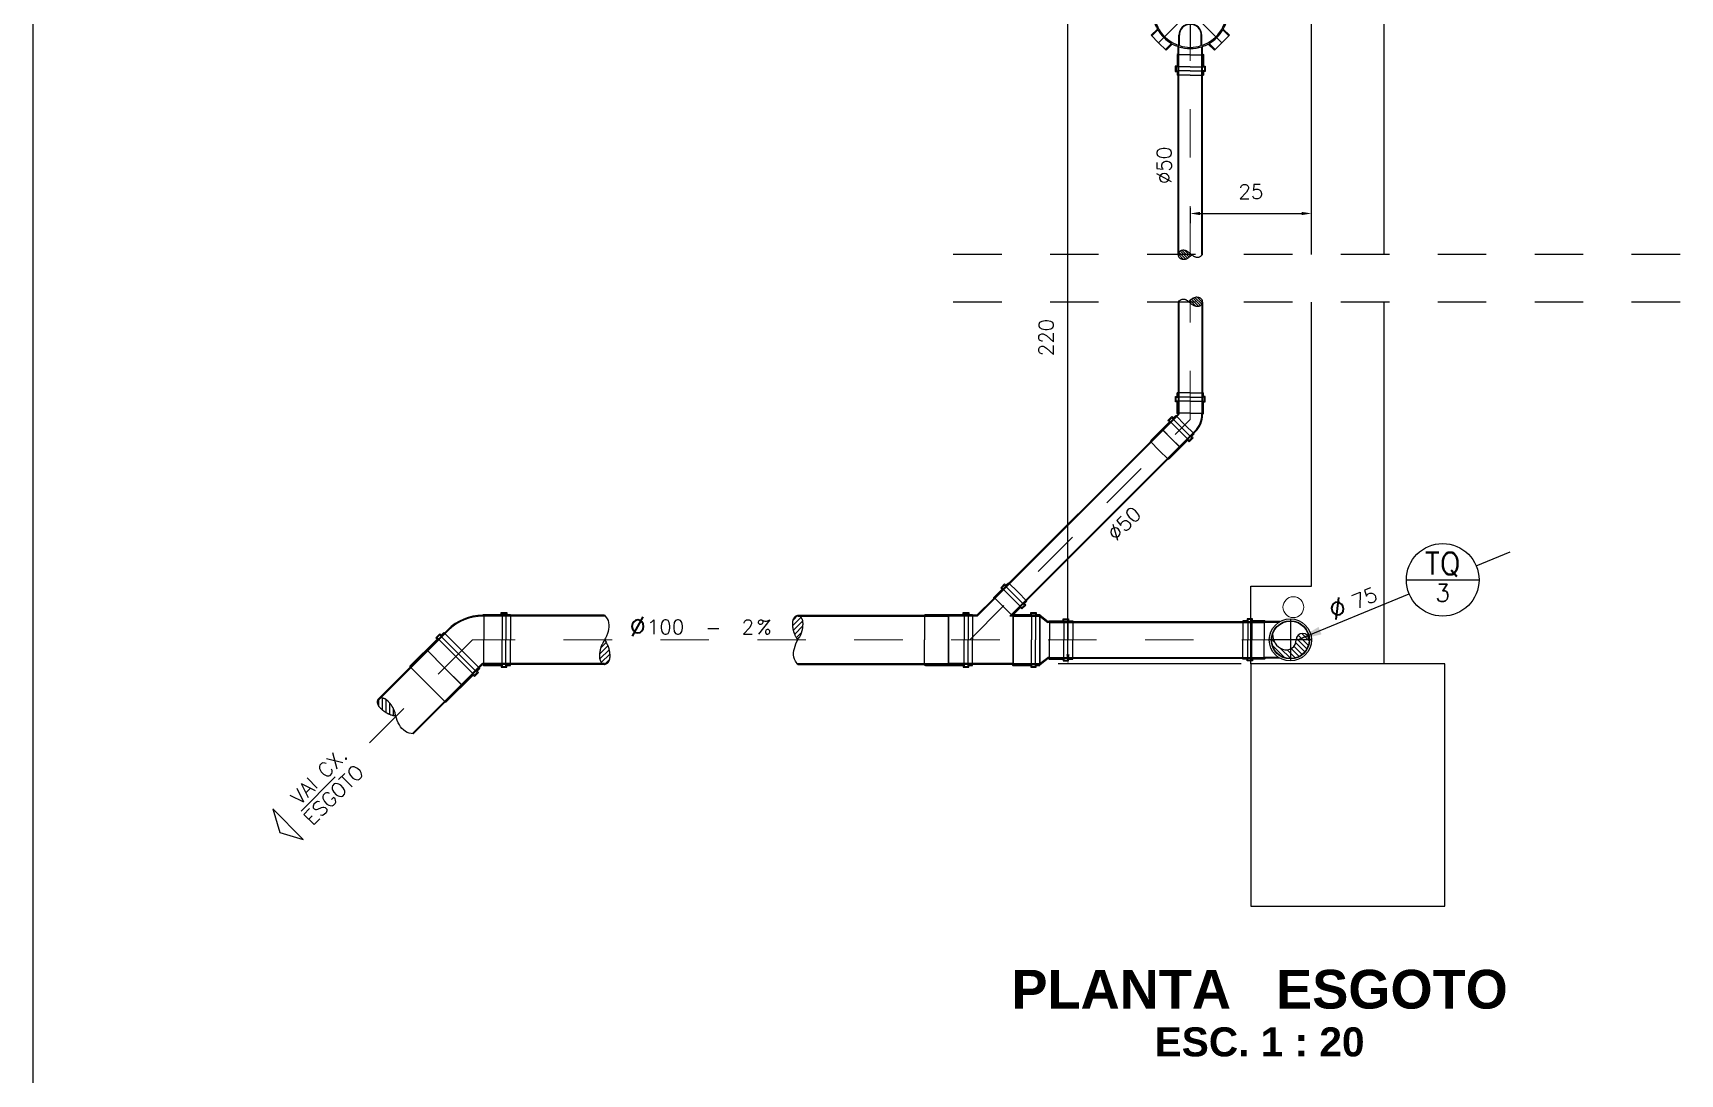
# Model space of a CAD drawing. Header units: millimetres. Extents: x -2485 to 3289, y -257 to 1952.
# Drawn here: x 17.12 to 20.519, y 21.293 to 23.443 of the extents above; entities that cross this region are included whole.
import ezdxf
from ezdxf.enums import TextEntityAlignment as Align

# ---------------------------------------------------------------- set-up
doc = ezdxf.new("R2010")
doc.units = ezdxf.units.MM
doc.header["$LTSCALE"] = 0.3
for name, pattern in [('CONTINUO', [0]), ('HID', [0.37, 0.07, -0.1, 0.03, -0.1, 0.07]), ('HIDDEN2', [0.1875, 0.125, -0.0625]), ('T-5CM', [0.1, 0.05, -0.05])]:
    doc.linetypes.add(name, pattern=pattern)
for name, color, linetype in [('PAREDE', 7, 'CONTINUO'), ('PILAR', 2, 'Continuous'), ('PROJEÇÃO', 11, 'HIDDEN2'), ('TEX', 11, 'Continuous'), ('TEXTO', 3, 'Continuous'), ('TUB', 1, 'Continuous')]:
    doc.layers.add(name, color=color, linetype=linetype)
for name, color, linetype, lineweight in [('PROJETO ESGOTO', 1, 'HID', 15), ('PROJETO ESGOTO PLUVIAL', 1, 'HID', 15), ('prumada', 9, 'Continuous', 15)]:
    doc.layers.add(name, color=color, linetype=linetype, lineweight=lineweight)
doc.styles.add('ROMANS', font='romans.shx', dxfattribs={"height": 0.03})
doc.styles.add('SANSSERIFBOLD', font='sasb____.pfb')
doc.dimstyles.new('20', dxfattribs={"dimtxt": 0.03, "dimasz": 0.02, "dimexe": 0.02, "dimexo": 0.02, "dimgap": 0.03, "dimtad": 1, "dimdec": 3, "dimlfac": 100, "dimdsep": 46, "dimtxsty": 'ROMANS', "dimcen": 0.02, "dimclrd": 11, "dimclre": 11, "dimclrt": 3, "dimadec": 0, "dimazin": 0, "dimtfac": 3.333333, "dimtdec": 3, "dimtix": 1, "dimtmove": 2, "dimatfit": 3, "dimfxl": 0, "dimtolj": 1, "dimarcsym": 0})

# ---------------------------------------------------------------- blocks, each defined once
blk = doc.blocks.new('js100x50e')
at = {"layer": 'TUB', "color": 4}
for p, q in [((0.0498, 0.0879), (0.0667, 0.1048)), ((0.0514, 0.0872), (0.069, 0.1048)), ((0.0639, 0.1077), (0.0718, 0.1156)), ((0.0667, 0.1048), (0.0639, 0.1077)), ((0.0661, 0.1077), (0.0718, 0.1133)), ((0.069, 0.1048), (0.0661, 0.1077)), ((0.0718, 0.1156), (0.0746, 0.1127)), ((0.0718, 0.1133), (0.0746, 0.1105)), ((0.0746, 0.1127), (0.0799, 0.1181)), ((0.0746, 0.1105), (0.0811, 0.1169)), ((0.0149, 0.0508), (0.0498, 0.0856)), ((0.0154, 0.049), (0.0514, 0.085)), ((0.0498, 0.0856), (0.0498, 0.0879)), ((0.0514, 0.085), (0.0514, 0.0872)), ((0.0872, 0.0514), (0.1048, 0.069)), ((0.1048, 0.069), (0.1077, 0.0661)), ((0.1077, 0.0661), (0.1133, 0.0718)), ((0.1077, 0.0639), (0.1156, 0.0718)), ((0.1105, 0.0746), (0.1169, 0.0811)), ((0.1133, 0.0718), (0.1105, 0.0746)), ((0.1127, 0.0746), (0.1181, 0.0799)), ((0.1156, 0.0718), (0.1127, 0.0746)), ((0.0154, 0.049), (-0.044, 0.049)), ((0.0149, 0.0508), (-0.0392, 0.0508)), ((0.0826, 0.049), (0.085, 0.0514)), ((0.0882, 0.049), (0.0826, 0.049)), ((0.085, 0.0514), (0.0872, 0.0514)), ((0.0882, 0.049), (0.09, 0.0508)), ((0.09, 0.0508), (0.1276, 0.0508)), ((0.0907, 0.0526), (0.1048, 0.0667)), ((0.0907, 0.0526), (0.1258, 0.0526)), ((0.1048, 0.0667), (0.1077, 0.0639)), ((0.1258, 0.0566), (0.1374, 0.0566)), ((0.1258, 0.0526), (0.1258, 0.0566)), ((0.1276, 0.0548), (0.1356, 0.0548)), ((0.1276, 0.0508), (0.1276, 0.0548)), ((0.1356, 0.0548), (0.1356, 0.0508)), ((0.1356, 0.0508), (0.145, 0.0508)), ((0.1374, 0.0566), (0.1374, 0.0526)), ((0.1374, 0.0526), (0.145, 0.0526)), ((0.0882, -0.049), (-0.044, -0.049)), ((0.0875, -0.0508), (-0.0392, -0.0508)), ((0.0875, -0.0508), (0.0893, -0.0526)), ((0.0882, -0.049), (0.09, -0.0508)), ((0.0893, -0.0526), (0.1258, -0.0526)), ((0.09, -0.0508), (0.1276, -0.0508)), ((0.1258, -0.0526), (0.1258, -0.0566)), ((0.1258, -0.0566), (0.1374, -0.0566)), ((0.1276, -0.0508), (0.1276, -0.0548)), ((0.1276, -0.0548), (0.1356, -0.0548)), ((0.1356, -0.0548), (0.1356, -0.0508)), ((0.1356, -0.0508), (0.145, -0.0508)), ((0.1374, -0.0566), (0.1374, -0.0526)), ((0.1374, -0.0526), (0.145, -0.0526))]:
    blk.add_line(p, q, dxfattribs=at)
at = {"layer": 'TUB', "color": 3}
for p, q in [((0.0869, 0.0869), (0.069, 0.1048)), ((0.0926, 0.0926), (0.0746, 0.1105)), ((0.099, 0.099), (0.0799, 0.1181)), ((0.0693, 0.0693), (0.0514, 0.0872)), ((0.0693, 0.0693), (0.0872, 0.0514)), ((0.0869, 0.0869), (0.1048, 0.069)), ((0.0926, 0.0926), (0.1105, 0.0746)), ((0.099, 0.099), (0.1181, 0.0799)), ((-0.044, 0.0497), (-0.0392, 0.0508)), ((-0.044, 0.0497), (-0.044, 0.049)), ((0.09, 0.0508), (0.09, 0)), ((0.1276, 0.0508), (0.1276, 0)), ((0.1356, 0.0508), (0.1356, 0)), ((0.145, 0.0526), (0.145, 0)), ((0.09, -0.0508), (0.09, 0)), ((0.1276, -0.0508), (0.1276, 0)), ((0.1356, -0.0508), (0.1356, 0)), ((0.145, -0.0526), (0.145, 0)), ((-0.044, -0.0497), (-0.044, -0.049)), ((-0.044, -0.0497), (-0.0392, -0.0508))]:
    blk.add_line(p, q, dxfattribs=at)
at = {"layer": 'TUB', "color": 3, "linetype": 'Continuous'}
for q in [(-0.044, 0.049), (-0.044, -0.049)]:
    blk.add_line((-0.044, 0), q, dxfattribs=at)
blk = doc.blocks.new('R100X75T')
at = {"layer": 'TUB', "color": 3}
for p, q in [((0, 0.0497), (0.0048, 0.0508)), ((0, 0.0497), (0, 0.049)), ((0.0746, 0.0378), (0.0746, 0)), ((0.1044, 0.0378), (0.1044, 0)), ((0.1124, 0.0378), (0.1124, 0)), ((0.1226, 0.0395), (0.1226, 0)), ((0.0746, -0.0378), (0.0746, 0)), ((0.1044, -0.0378), (0.1044, 0)), ((0.1124, -0.0378), (0.1124, 0)), ((0.1226, -0.0395), (0.1226, 0)), ((0, -0.0497), (0, -0.049)), ((0, -0.0497), (0.0048, -0.0508))]:
    blk.add_line(p, q, dxfattribs=at)
at = {"layer": 'TUB', "color": 4, "linetype": 'Continuous'}
for p, q in [((0, 0.049), (0.055, 0.049)), ((0.0048, 0.0508), (0.0556, 0.0508)), ((0.055, 0.049), (0.0715, 0.036)), ((0.0556, 0.0508), (0.0722, 0.0378)), ((0.0729, 0.036), (0.0715, 0.036)), ((0, -0.049), (0.055, -0.049)), ((0.0048, -0.0508), (0.0556, -0.0508)), ((0.055, -0.049), (0.0715, -0.036)), ((0.0556, -0.0508), (0.0722, -0.0378)), ((0.0729, -0.036), (0.0715, -0.036))]:
    blk.add_line(p, q, dxfattribs=at)
at = {"layer": 'TUB', "color": 3, "linetype": 'Continuous'}
for p, q in [((0, 0), (0, 0.049)), ((0.055, 0), (0.055, 0.049)), ((0, 0), (0, -0.049)), ((0.055, 0), (0.055, -0.049))]:
    blk.add_line(p, q, dxfattribs=at)
at = {"layer": 'TUB', "color": 4}
for p, q in [((0.0722, 0.0378), (0.0739, 0.0395)), ((0.0729, 0.036), (0.0746, 0.0378)), ((0.0739, 0.0395), (0.1027, 0.0395)), ((0.0746, 0.0378), (0.1044, 0.0378)), ((0.1027, 0.0434), (0.1141, 0.0434)), ((0.1027, 0.0395), (0.1027, 0.0434)), ((0.1044, 0.0417), (0.1124, 0.0417)), ((0.1044, 0.0378), (0.1044, 0.0417)), ((0.1124, 0.0417), (0.1124, 0.0378)), ((0.1124, 0.0378), (0.1226, 0.0378)), ((0.1141, 0.0434), (0.1141, 0.0395)), ((0.1141, 0.0395), (0.1226, 0.0395)), ((0.0722, -0.0378), (0.0739, -0.0395)), ((0.0729, -0.036), (0.0746, -0.0378)), ((0.0739, -0.0395), (0.1027, -0.0395)), ((0.0746, -0.0378), (0.1044, -0.0378)), ((0.1027, -0.0395), (0.1027, -0.0435)), ((0.1027, -0.0435), (0.1141, -0.0435)), ((0.1044, -0.0378), (0.1044, -0.0418)), ((0.1044, -0.0418), (0.1124, -0.0418)), ((0.1124, -0.0378), (0.1226, -0.0378)), ((0.1124, -0.0418), (0.1124, -0.0378)), ((0.1141, -0.0395), (0.1226, -0.0395)), ((0.1141, -0.0435), (0.1141, -0.0395))]:
    blk.add_line(p, q, dxfattribs=at)
blk = doc.blocks.new('l100')
at = {"layer": 'TUB', "color": 4}
for p, q in [((-0.049, 0.0518), (-0.0475, 0.0526)), ((0, 0.0508), (-0.049, 0.0508)), ((-0.0475, 0.0526), (0.0308, 0.0526)), ((0, 0.0508), (0.0326, 0.0508)), ((0.0308, 0.0566), (0.0424, 0.0566)), ((0.0308, 0.0526), (0.0308, 0.0566)), ((0.0326, 0.0548), (0.0406, 0.0548)), ((0.0326, 0.0508), (0.0326, 0.0548)), ((0.0406, 0.0548), (0.0406, 0.0508)), ((0.0406, 0.0508), (0.05, 0.0508)), ((0.0424, 0.0566), (0.0424, 0.0526)), ((0.0424, 0.0526), (0.05, 0.0526)), ((0, -0.0508), (-0.049, -0.0508)), ((-0.049, -0.0518), (-0.0475, -0.0526)), ((-0.0475, -0.0526), (0.0308, -0.0526)), ((0, -0.0508), (0.0326, -0.0508)), ((0.0308, -0.0526), (0.0308, -0.0566)), ((0.0308, -0.0566), (0.0424, -0.0566)), ((0.0326, -0.0508), (0.0326, -0.0548)), ((0.0326, -0.0548), (0.0406, -0.0548)), ((0.0406, -0.0508), (0.05, -0.0508)), ((0.0406, -0.0548), (0.0406, -0.0508)), ((0.0424, -0.0526), (0.05, -0.0526)), ((0.0424, -0.0566), (0.0424, -0.0526))]:
    blk.add_line(p, q, dxfattribs=at)
at = {"layer": 'TUB', "color": 3}
for p, q in [((-0.049, 0.0518), (-0.049, 0)), ((0, 0.0508), (0, 0)), ((0.0326, 0.0508), (0.0326, 0)), ((0.0406, 0.0508), (0.0406, 0)), ((0.05, 0.0526), (0.05, 0)), ((-0.049, -0.0518), (-0.049, 0)), ((0, -0.0508), (0, 0)), ((0.0326, -0.0508), (0.0326, 0)), ((0.0406, -0.0508), (0.0406, 0)), ((0.05, -0.0526), (0.05, 0))]:
    blk.add_line(p, q, dxfattribs=at)
blk = doc.blocks.new('j45e100d')
at = {"layer": 'TUB', "color": 4}
for p, q in [((0.0211, 0.0508), (0.0229, 0.0526)), ((0.0218, 0.049), (0.0236, 0.0508)), ((0.0229, 0.0526), (0.0594, 0.0526)), ((0.0236, 0.0508), (0.0612, 0.0508)), ((0.0594, 0.0566), (0.071, 0.0566)), ((0.0594, 0.0526), (0.0594, 0.0566)), ((0.0612, 0.0508), (0.0612, 0.0548)), ((0.0612, 0.0548), (0.0692, 0.0548)), ((0.0692, 0.0548), (0.0692, 0.0508)), ((0.0692, 0.0508), (0.0786, 0.0508)), ((0.071, 0.0566), (0.071, 0.0526)), ((0.071, 0.0526), (0.0786, 0.0526)), ((-0.0495, 0.0198), (-0.092, -0.0227)), ((-0.0508, 0.021), (-0.0898, -0.018)), ((0.0211, -0.0482), (-0.0227, -0.092)), ((0.021, -0.0508), (-0.018, -0.0898)), ((0.0211, -0.0482), (0.0236, -0.0508)), ((0.0211, -0.0508), (0.0229, -0.0526)), ((0.0229, -0.0526), (0.0594, -0.0526)), ((0.0236, -0.0508), (0.0612, -0.0508)), ((0.0594, -0.0526), (0.0594, -0.0566)), ((0.0594, -0.0566), (0.071, -0.0566)), ((0.0612, -0.0508), (0.0612, -0.0548)), ((0.0612, -0.0548), (0.0692, -0.0548)), ((0.0692, -0.0548), (0.0692, -0.0508)), ((0.0692, -0.0508), (0.0786, -0.0508)), ((0.071, -0.0566), (0.071, -0.0526)), ((0.071, -0.0526), (0.0786, -0.0526))]:
    blk.add_line(p, q, dxfattribs=at)
at = {"layer": 'TUB', "color": 3}
for p, q in [((0.0236, 0.0508), (0.0236, 0)), ((0.0612, 0.0508), (0.0612, 0)), ((0.0692, 0.0508), (0.0692, 0)), ((0.0786, 0.0526), (0.0786, 0)), ((0.0612, -0.0508), (0.0612, 0)), ((0.0692, -0.0508), (0.0692, 0)), ((-0.0924, -0.0222), (-0.0898, -0.018)), ((-0.0924, -0.0222), (-0.092, -0.0227)), ((0.0236, -0.0508), (0.0236, 0)), ((0.0786, -0.0526), (0.0786, 0)), ((-0.0222, -0.0924), (-0.0227, -0.092)), ((-0.0222, -0.0924), (-0.018, -0.0898))]:
    blk.add_line(p, q, dxfattribs=at)
at = {"layer": 'TUB', "color": 3, "linetype": 'Continuous'}
for q in [(-0.092, -0.0227), (-0.0227, -0.092)]:
    blk.add_line((-0.0573, -0.0573), q, dxfattribs=at)
at = {"layer": 'TUB', "color": 4}
for radius, start in [(0.1016, 89.9693), (0.0998, 89.5425)]:
    blk.add_arc((0.021, -0.0508), radius, start, 135, dxfattribs=at)
blk = doc.blocks.new('cs150x50')
at = {"layer": 'TUB', "color": 3}
for p, q in [((-0.0653, 0.0653), (-0.0499, 0.0808)), ((0, 0.0925), (-0.0218, 0.0925)), ((0.0218, 0.0925), (0, 0.0925)), ((0.05, 0.0808), (0.0654, 0.0654)), ((-0.0808, 0.0499), (-0.0653, 0.0653)), ((0.0654, 0.0654), (0.0808, 0.05)), ((-0.0925, 0), (-0.0925, 0.0218)), ((-0.0925, 0), (-0.0925, -0.0218)), ((0.0903, 0), (0.0903, 0.0253)), ((0.0903, 0), (0.0903, -0.0254)), ((0.1152, 0), (0.1152, 0.0253)), ((0.1152, 0), (0.1152, -0.0254)), ((0.1232, 0), (0.1232, 0.0253)), ((0.1232, 0), (0.1232, -0.0254)), ((0.1323, 0), (0.1323, 0.027)), ((0.1323, 0), (0.1323, -0.027)), ((-0.0808, -0.0499), (-0.0653, -0.0653)), ((-0.0653, -0.0653), (-0.0499, -0.0808)), ((0.05, -0.0808), (0.0654, -0.0654)), ((0.0654, -0.0654), (0.0808, -0.05)), ((0, -0.0925), (-0.0218, -0.0925)), ((0.0218, -0.0925), (0, -0.0925))]:
    blk.add_line(p, q, dxfattribs=at)
at = {"layer": 'TUB', "color": 4}
for p, q in [((-0.0388, 0.0671), (-0.0512, 0.0795)), ((-0.0372, 0.068), (-0.0499, 0.0808)), ((-0.0218, 0.0744), (-0.0218, 0.0925)), ((-0.02, 0.0749), (-0.02, 0.0925)), ((0.02, 0.0749), (0.02, 0.0925)), ((0.0218, 0.0744), (0.0218, 0.0925)), ((0.0372, 0.068), (0.05, 0.0808)), ((0.0388, 0.0671), (0.0513, 0.0795)), ((-0.068, 0.0372), (-0.0808, 0.0499)), ((-0.0671, 0.0388), (-0.0795, 0.0512)), ((0.0671, 0.0388), (0.0795, 0.0513)), ((0.068, 0.0372), (0.0808, 0.05)), ((-0.0744, 0.0218), (-0.0925, 0.0218)), ((-0.0749, 0.02), (-0.0925, 0.02)), ((0.071, 0.0238), (0.0501, 0.0238)), ((0.0714, 0.0226), (0.0501, 0.0226)), ((0.088, 0.0253), (0.0732, 0.0253)), ((0.0887, 0.0238), (0.0738, 0.0238)), ((0.088, 0.0253), (0.0896, 0.027)), ((0.0887, 0.0238), (0.0903, 0.0253)), ((0.0896, 0.027), (0.1136, 0.027)), ((0.0903, 0.0253), (0.1152, 0.0253)), ((0.1136, 0.027), (0.1136, 0.031)), ((0.1136, 0.031), (0.1248, 0.031)), ((0.1152, 0.0253), (0.1152, 0.0293)), ((0.1152, 0.0293), (0.1232, 0.0293)), ((0.1232, 0.0293), (0.1232, 0.0253)), ((0.1232, 0.0253), (0.1323, 0.0253)), ((0.1248, 0.031), (0.1248, 0.027)), ((0.1248, 0.027), (0.1323, 0.027)), ((-0.0749, -0.02), (-0.0925, -0.02)), ((-0.0744, -0.0218), (-0.0925, -0.0218)), ((0.0714, -0.0226), (0.0501, -0.0226)), ((0.071, -0.0238), (0.0501, -0.0238)), ((0.088, -0.0254), (0.0732, -0.0254)), ((0.0887, -0.0238), (0.0738, -0.0238)), ((0.088, -0.0254), (0.0896, -0.027)), ((0.0887, -0.0238), (0.0903, -0.0254)), ((0.0896, -0.027), (0.1136, -0.027)), ((0.0903, -0.0254), (0.1152, -0.0254)), ((0.1136, -0.027), (0.1136, -0.031)), ((0.1136, -0.031), (0.1248, -0.031)), ((0.1152, -0.0254), (0.1152, -0.0294)), ((0.1152, -0.0294), (0.1232, -0.0294)), ((0.1232, -0.0254), (0.1323, -0.0254)), ((0.1232, -0.0294), (0.1232, -0.0254)), ((0.1248, -0.027), (0.1323, -0.027)), ((0.1248, -0.031), (0.1248, -0.027)), ((-0.068, -0.0372), (-0.0808, -0.0499)), ((-0.0671, -0.0388), (-0.0795, -0.0512)), ((-0.0388, -0.0671), (-0.0512, -0.0795)), ((0.0388, -0.0671), (0.0513, -0.0795)), ((0.0671, -0.0388), (0.0795, -0.0513)), ((0.068, -0.0372), (0.0808, -0.05)), ((-0.0372, -0.068), (-0.0499, -0.0808)), ((-0.0218, -0.0744), (-0.0218, -0.0925)), ((-0.02, -0.0749), (-0.02, -0.0925)), ((0.02, -0.0749), (0.02, -0.0925)), ((0.0218, -0.0744), (0.0218, -0.0925)), ((0.0372, -0.068), (0.05, -0.0808))]:
    blk.add_line(p, q, dxfattribs=at)
at = {"layer": 'TUB', "color": 1}
for p, q in [((0, 0), (0, 0.0925)), ((-0.0653, 0.0653), (0, 0)), ((0, 0), (0.0654, 0.0654)), ((0, 0), (-0.0925, 0)), ((-0.0653, -0.0653), (0, 0)), ((0, 0), (0.0775, 0)), ((0, 0), (0, 0)), ((0, 0), (0, 0)), ((0, 0), (0, 0)), ((0, 0), (0, 0)), ((0, 0), (0, 0)), ((0, 0), (0, 0)), ((0, 0), (0, 0)), ((0, 0), (0, 0)), ((0, 0), (0.0654, -0.0654)), ((0, 0), (0, -0.0925))]:
    blk.add_line(p, q, dxfattribs=at)
at = {"layer": 'TUB', "color": 4}
for centre, radius, start, end in [((0, 0), 0.0749, 18.487, 180), ((0, 0), 0.0775, 106.3372, 118.6628), ((0, 0), 0.0775, 90, 104.9552), ((0, 0), 0.0775, 75.0448, 90), ((0, 0), 0.0775, 61.3372, 73.6628), ((0, 0), 0.0775, 151.3372, 163.6628), ((0, 0), 0.0775, 135, 149.9552), ((0, 0), 0.0775, 120.0448, 135), ((0, 0), 0.0775, 45, 59.9552), ((0, 0), 0.0775, 30.0448, 45), ((0, 0), 0.0775, 19.0927, 28.6628), ((0, 0), 0.0775, 165.0448, 180), ((0, 0), 0.0775, 180, 194.9552), ((0, 0), 0.0749, 180, 341.513), ((0.0501, 0), 0.0238, 90, 180), ((0.0501, 0), 0.0238, 180, 270), ((0.0501, 0), 0.0226, 90, 180), ((0.0501, 0), 0.0226, 180, 270), ((0, 0), 0.0749, 0, 17.5218), ((0, 0), 0.0749, 342.4782, 360), ((0, 0), 0.0775, 360, 17.8455), ((0, 0), 0.0775, 342.1545, 0), ((0, 0), 0.0775, 196.3372, 208.6628), ((0, 0), 0.0775, 331.3372, 340.9073), ((0, 0), 0.0775, 210.0448, 225), ((0, 0), 0.0775, 225, 239.9552), ((0, 0), 0.0775, 300.0448, 315), ((0, 0), 0.0775, 315, 329.9552), ((0, 0), 0.0775, 241.3372, 253.6628), ((0, 0), 0.0775, 255.0448, 270), ((0, 0), 0.0775, 270, 284.9552), ((0, 0), 0.0775, 286.3372, 298.6628)]:
    blk.add_arc(centre, radius, start, end, dxfattribs=at)
blk = doc.blocks.new('N22')
at = {"layer": 'TEX'}
blk.add_line((0.3836, 0.1589), (0.4534, 0.1878), dxfattribs=at)
at = {"layer": 'TEX', "color": 5, "linetype": 'Continuous'}
blk.add_line((0.2393, 0.1302), (0.3893, 0.1302), dxfattribs=at)
at = {"layer": 'TEX', "color": 11}
blk.add_line((0.015, 0.0062), (0.245, 0.1015), dxfattribs=at)
at = {"layer": 'TEX', "color": 5, "linetype": 'Continuous'}
blk.add_circle((0.3143, 0.1302), 0.075, dxfattribs=at)
at = {"layer": 'TEX', "color": 11}
blk.add_solid([(0.0643, 0.0176), (0.058, 0.033), (0.015, 0.0062)], dxfattribs=at)
at = {"layer": 'TEX', "color": 5, "style": 'ROMANS'}
blk.add_text('%%c', height=0.04, rotation=22.5, dxfattribs=at).set_placement((0.0892, 0.0459))
at = {"layer": 'TEX', "color": 9, "linetype": 'Continuous', "style": 'ROMANS'}
for tag, height, p in [('L', 0.045, (0.3143, 0.1415)), ('N', 0.036, (0.3143, 0.0852))]:
    blk.add_attdef(tag, text='', height=height, dxfattribs=at).set_placement(p, align=Align.CENTER)
at = {"layer": 'TEX', "color": 5, "linetype": 'Continuous', "style": 'ROMANS'}
blk.add_attdef('N', (0.1351, 0.0689), '', height=0.03, rotation=22.5, dxfattribs=at)
blk = doc.blocks.new('50')
at = {"layer": 'TEX', "color": 9, "style": 'ROMANS'}
blk.add_text('%%c50', height=0.03, dxfattribs=at).set_placement((0, 0))
blk = doc.blocks.new('PE')
at = {"layer": 'TEX', "color": 9, "linetype": 'Continuous', "style": 'SANSSERIFBOLD'}
blk.add_text('PLANTA   ESGOTO', height=0.08, dxfattribs=at).set_placement((-0.0178, 0.1183), align=Align.CENTER)
at = {"layer": 'TEX', "color": 3, "linetype": 'Continuous', "style": 'SANSSERIFBOLD'}
blk.add_text('ESC. 1 : 20', height=0.06, dxfattribs=at).set_placement((-0.0178, 0.0196), align=Align.CENTER)
blk = doc.blocks.new('*D250')
at = {"layer": 'TEX', "color": 11, "lineweight": -2}
for p, q in [((19.4886, 23.4878), (19.2362, 23.4878)), ((19.2562, 22.1599), (19.2562, 23.4678)), ((19.6136, 22.1399), (19.2362, 22.1399))]:
    blk.add_line(p, q, dxfattribs=at)
at = {"layer": 'TEX', "color": 11}
for points in [[(19.2528, 23.4678), (19.2595, 23.4678), (19.2562, 23.4878)], [(19.2528, 22.1599), (19.2595, 22.1599), (19.2562, 22.1399)]]:
    blk.add_solid(points, dxfattribs=at)
at = {"layer": 'TEX', "color": 3, "insert": (19.2112, 22.8138), "char_height": 0.03, "attachment_point": 5, "rotation": 90, "style": 'ROMANS'}
blk.add_mtext('\\A1;220', dxfattribs=at)
blk = doc.blocks.new('*D251')
at = {"layer": 'TEX', "color": 11, "lineweight": -2}
for p, q in [((19.7586, 23.0051), (19.7586, 23.0899)), ((19.5086, 23.0814), (19.5086, 23.0499)), ((19.5286, 23.0699), (19.7386, 23.0699))]:
    blk.add_line(p, q, dxfattribs=at)
at = {"layer": 'TEX', "color": 11}
for points in [[(19.5286, 23.0732), (19.5286, 23.0665), (19.5086, 23.0699)], [(19.7386, 23.0732), (19.7386, 23.0665), (19.7586, 23.0699)]]:
    blk.add_solid(points, dxfattribs=at)
at = {"layer": 'TEX', "color": 3, "insert": (19.6336, 23.1149), "char_height": 0.03, "attachment_point": 5, "style": 'ROMANS'}
blk.add_mtext('\\A1;25', dxfattribs=at)
blk = doc.blocks.new('75T')
at = {"layer": 'TUB', "color": 7}
for p, q in [((-0.0014, 0.0179), (-0.0179, 0.0344)), ((0.0066, 0.0205), (-0.0103, 0.0374)), ((0.0209, 0.0168), (-0.001, 0.0387)), ((0.0371, 0.0112), (0.0112, 0.0371)), ((-0.0233, -0.0132), (-0.0387, 0.0021)), ((-0.0162, -0.0098), (-0.0371, 0.0112)), ((-0.0123, -0.003), (-0.034, 0.0186)), ((-0.011, 0.0063), (-0.0297, 0.0249)), ((-0.0072, 0.0131), (-0.0243, 0.0302)), ((0.0377, 0), (0.0322, 0.0055)), ((0.0387, -0.001), (0.0377, 0))]:
    blk.add_line(p, q, dxfattribs=at)
at = {"layer": 'TUB', "linetype": 'Continuous'}
for p, q in [((0, -0.0435), (0, 0.0434)), ((-0.0435, 0), (0.0434, 0))]:
    blk.add_line(p, q, dxfattribs=at)
at = {"layer": 'TUB', "color": 4}
for radius in [0.0435, 0.0394, 0.0387]:
    blk.add_circle((0, 0), radius, dxfattribs=at)
for centre, radius, start, end in [((-0.0253, 0), 0.0134, 180, 0), ((0.0086, 0), 0.0206, 68.9015, 180), ((0.0043, -0.0111), 0.0324, 357.8255, 68.9015)]:
    blk.add_arc(centre, radius, start, end, dxfattribs=at)
blk = doc.blocks.new('CR75T')
at = {"layer": 'TUB', "color": 4}
for p, q in [((0.0215, 0.0378), (0.0516, 0.0378)), ((0.0243, 0.0361), (0.0523, 0.0361)), ((0.0516, 0.0378), (0.0533, 0.0395)), ((0.0523, 0.0361), (0.054, 0.0378)), ((0.0533, 0.0395), (0.0781, 0.0395)), ((0.054, 0.0378), (0.0798, 0.0378)), ((0.0781, 0.0434), (0.0895, 0.0434)), ((0.0781, 0.0395), (0.0781, 0.0434)), ((0.0798, 0.0378), (0.0798, 0.0418)), ((0.0798, 0.0418), (0.0878, 0.0418)), ((0.0878, 0.0418), (0.0878, 0.0378)), ((0.0878, 0.0378), (0.098, 0.0378)), ((0.0895, 0.0434), (0.0895, 0.0395)), ((0.0895, 0.0395), (0.098, 0.0395)), ((0.0215, -0.0378), (0.0516, -0.0378)), ((0.0243, -0.0361), (0.0523, -0.0361)), ((0.0516, -0.0378), (0.0533, -0.0395)), ((0.0523, -0.0361), (0.054, -0.0378)), ((0.0533, -0.0395), (0.0781, -0.0395)), ((0.054, -0.0378), (0.0798, -0.0378)), ((0.0781, -0.0395), (0.0781, -0.0435)), ((0.0781, -0.0435), (0.0895, -0.0435)), ((0.0798, -0.0378), (0.0798, -0.0418)), ((0.0798, -0.0418), (0.0878, -0.0418)), ((0.0878, -0.0378), (0.098, -0.0378)), ((0.0878, -0.0418), (0.0878, -0.0378)), ((0.0895, -0.0395), (0.098, -0.0395)), ((0.0895, -0.0435), (0.0895, -0.0395))]:
    blk.add_line(p, q, dxfattribs=at)
at = {"layer": 'TUB', "color": 3}
for p, q in [((0.054, 0.0378), (0.054, 0)), ((0.0798, 0.0378), (0.0798, 0)), ((0.0878, 0.0378), (0.0878, 0)), ((0.098, 0.0395), (0.098, 0)), ((0.054, -0.0378), (0.054, 0)), ((0.0798, -0.0378), (0.0798, 0)), ((0.0878, -0.0378), (0.0878, 0)), ((0.098, -0.0395), (0.098, 0))]:
    blk.add_line(p, q, dxfattribs=at)
at = {"layer": 'TUB'}
blk.add_blockref('75T', (0, 0), dxfattribs=at)
blk = doc.blocks.new('J45E50E')
at = {"layer": 'TUB', "color": 3, "linetype": 'Continuous'}
for p in [(-0.056, 0.0225), (-0.0225, 0.056)]:
    blk.add_line(p, (-0.0392, 0.0392), dxfattribs=at)
at = {"layer": 'TUB', "color": 3}
for p, q in [((-0.022, 0.0564), (-0.0225, 0.056)), ((-0.022, 0.0564), (-0.0196, 0.0554)), ((-0.0564, 0.022), (-0.056, 0.0225)), ((-0.0564, 0.022), (-0.0554, 0.0196)), ((0.0127, 0), (0.0127, 0.0253)), ((0.0376, 0), (0.0376, 0.0253)), ((0.0376, 0), (0.0376, -0.0253)), ((0.0456, 0), (0.0456, 0.0253)), ((0.0456, 0), (0.0456, -0.0253)), ((0.0547, 0), (0.0547, 0.0269)), ((0.0547, 0), (0.0547, -0.0269)), ((0.0127, 0), (0.0127, -0.0253))]:
    blk.add_line(p, q, dxfattribs=at)
at = {"layer": 'TUB', "color": 4}
for p, q in [((0.0105, 0.0231), (-0.0225, 0.056)), ((0.0105, 0.0254), (-0.0196, 0.0554)), ((-0.0242, -0.0094), (-0.056, 0.0225)), ((-0.0253, -0.0105), (-0.0554, 0.0196)), ((0.0105, 0.0254), (0.012, 0.0269)), ((0.0105, 0.0231), (0.0127, 0.0253)), ((0.012, 0.0269), (0.036, 0.0269)), ((0.0127, 0.0253), (0.0376, 0.0253)), ((0.036, 0.0269), (0.036, 0.0309)), ((0.036, 0.0309), (0.0472, 0.0309)), ((0.0376, 0.0253), (0.0376, 0.0293)), ((0.0376, 0.0293), (0.0456, 0.0293)), ((0.0456, 0.0293), (0.0456, 0.0253)), ((0.0456, 0.0253), (0.0547, 0.0253)), ((0.0472, 0.0309), (0.0472, 0.0269)), ((0.0472, 0.0269), (0.0547, 0.0269)), ((0.0104, -0.0253), (0.012, -0.0269)), ((0.0111, -0.0237), (0.0127, -0.0253)), ((0.012, -0.0269), (0.036, -0.0269)), ((0.0127, -0.0253), (0.0376, -0.0253)), ((0.036, -0.0269), (0.036, -0.031)), ((0.036, -0.031), (0.0472, -0.031)), ((0.0376, -0.0253), (0.0376, -0.0294)), ((0.0376, -0.0294), (0.0456, -0.0294)), ((0.0456, -0.0253), (0.0547, -0.0253)), ((0.0456, -0.0294), (0.0456, -0.0253)), ((0.0472, -0.0269), (0.0547, -0.0269)), ((0.0472, -0.031), (0.0472, -0.0269))]:
    blk.add_line(p, q, dxfattribs=at)
for radius, end in [(0.0507, 269.9291), (0.0491, 270.6959)]:
    blk.add_arc((0.0105, 0.0253), radius, 225, end, dxfattribs=at)
blk = doc.blocks.new('l50')
at = {"layer": 'TUB', "color": 4}
for p, q in [((-0.035, 0.02595), (-0.031875, 0.02695)), ((0.0229, 0.02535), (-0.035, 0.02535)), ((-0.031875, 0.02695), (0.0213, 0.02695)), ((0.0213, 0.02695), (0.0213, 0.03095)), ((0.0213, 0.03095), (0.0325, 0.03095)), ((0.0229, 0.02535), (0.0229, 0.02935)), ((0.0229, 0.02935), (0.0309, 0.02935)), ((0.0309, 0.02935), (0.0309, 0.02535)), ((0.0309, 0.02535), (0.04, 0.02535)), ((0.0325, 0.03095), (0.0325, 0.02695)), ((0.0325, 0.02695), (0.04, 0.02695)), ((0.0229, -0.02535), (-0.035, -0.02535)), ((-0.035, -0.02595), (-0.031875, -0.02695)), ((-0.031875, -0.02695), (0.0213, -0.02695)), ((0.0213, -0.02695), (0.0213, -0.03095)), ((0.0213, -0.03095), (0.0325, -0.03095)), ((0.0229, -0.02535), (0.0229, -0.02935)), ((0.0229, -0.02935), (0.0309, -0.02935)), ((0.0309, -0.02535), (0.04, -0.02535)), ((0.0309, -0.02935), (0.0309, -0.02535)), ((0.0325, -0.02695), (0.04, -0.02695)), ((0.0325, -0.03095), (0.0325, -0.02695))]:
    blk.add_line(p, q, dxfattribs=at)
at = {"layer": 'TUB', "color": 3}
for p, q in [((-0.035, 0.02595), (-0.035, 0)), ((-0.035, -0.02595), (-0.035, 0)), ((0, 0.02535), (0, 0)), ((0, -0.02535), (0, 0)), ((0.0229, 0), (0.0229, 0.02535)), ((0.0229, 0), (0.0229, -0.02535)), ((0.0309, 0), (0.0309, 0.02535)), ((0.0309, 0), (0.0309, -0.02535)), ((0.04, 0), (0.04, 0.02695)), ((0.04, 0), (0.04, -0.02695))]:
    blk.add_line(p, q, dxfattribs=at)
blk = doc.blocks.new('b100')
at = {"layer": 'TUB', "color": 7}
for p, q in [((-0.0104, -0.0292), (0.0066, -0.0121)), ((-0.0101, -0.0394), (0.0091, -0.0203)), ((-0.0081, -0.0163), (0.0031, -0.0051)), ((-0.0068, -0.0468), (0.0105, -0.0295)), ((-0.0002, -0.0508), (0.0097, -0.0409))]:
    blk.add_line(p, q, dxfattribs=at)
for points in [[(0, 0.0508), (0.0052, 0.0436), (0.007, 0.04), (0.0082, 0.0359), (0.0089, 0.0306), (0.0088, 0.0264), (0.0082, 0.0221), (0.0073, 0.0174), (0.0058, 0.0129), (0.0039, 0.0078), (0.0019, 0.0034), (0, 0)], [(0, 0), (-0.0016, -0.0026), (-0.0029, -0.0047), (-0.0039, -0.0065), (-0.0047, -0.008), (-0.0054, -0.0092), (-0.0058, -0.0102), (-0.0062, -0.0111), (-0.0065, -0.0118), (-0.0068, -0.0126), (-0.0071, -0.0132), (-0.0073, -0.0139), (-0.0075, -0.0145), (-0.0077, -0.0151), (-0.0079, -0.0157), (-0.0081, -0.0162), (-0.0083, -0.0168), (-0.0084, -0.0173), (-0.0085, -0.0179), (-0.0087, -0.0184), (-0.0088, -0.0189), (-0.0089, -0.0195), (-0.009, -0.02), (-0.0092, -0.0206), (-0.0093, -0.0212), (-0.0094, -0.0218), (-0.0095, -0.0224), (-0.0097, -0.023), (-0.0098, -0.0237), (-0.0099, -0.0243), (-0.01, -0.025), (-0.0101, -0.0257), (-0.0102, -0.0264), (-0.0103, -0.0271), (-0.0103, -0.0278), (-0.0104, -0.0286), (-0.0105, -0.0293), (-0.0105, -0.03), (-0.0105, -0.0308), (-0.0106, -0.0315), (-0.0106, -0.0322), (-0.0106, -0.0329), (-0.0106, -0.0335), (-0.0106, -0.0342), (-0.0106, -0.0348), (-0.0105, -0.0354), (-0.0105, -0.036), (-0.0105, -0.0366), (-0.0104, -0.0372), (-0.0104, -0.0377), (-0.0103, -0.0383), (-0.0102, -0.0388), (-0.0101, -0.0393), (-0.01, -0.0398), (-0.0099, -0.0403), (-0.0097, -0.0408), (-0.0095, -0.0413), (-0.0094, -0.0418), (-0.0092, -0.0424), (-0.0089, -0.0429), (-0.0087, -0.0433), (-0.0085, -0.0438), (-0.0082, -0.0443), (-0.008, -0.0447), (-0.0078, -0.0452), (-0.0075, -0.0456), (-0.0073, -0.046), (-0.0071, -0.0463), (-0.0068, -0.0467), (-0.0066, -0.047), (-0.0064, -0.0473), (-0.0062, -0.0476), (-0.006, -0.0478), (-0.0058, -0.0481), (-0.0056, -0.0483), (-0.0053, -0.0485), (-0.0051, -0.0487), (-0.0049, -0.0489), (-0.0046, -0.049), (-0.0044, -0.0492), (-0.0041, -0.0494), (-0.0038, -0.0495), (-0.0035, -0.0497), (-0.0031, -0.0499), (-0.0027, -0.05), (-0.0022, -0.0502), (-0.0016, -0.0504), (-0.0008, -0.0506), (0, -0.0508)], [(0, 0), (0.0016, -0.0026), (0.0029, -0.0047), (0.0039, -0.0065), (0.0047, -0.008), (0.0054, -0.0092), (0.0058, -0.0102), (0.0062, -0.0111), (0.0065, -0.0118), (0.0068, -0.0126), (0.0071, -0.0132), (0.0073, -0.0139), (0.0075, -0.0145), (0.0077, -0.0151), (0.0079, -0.0157), (0.0081, -0.0162), (0.0083, -0.0168), (0.0084, -0.0173), (0.0085, -0.0179), (0.0087, -0.0184), (0.0088, -0.0189), (0.0089, -0.0195), (0.009, -0.02), (0.0092, -0.0206), (0.0093, -0.0212), (0.0094, -0.0218), (0.0095, -0.0224), (0.0097, -0.023), (0.0098, -0.0237), (0.0099, -0.0243), (0.01, -0.025), (0.0101, -0.0257), (0.0102, -0.0264), (0.0103, -0.0271), (0.0103, -0.0278), (0.0104, -0.0286), (0.0105, -0.0293), (0.0105, -0.03), (0.0105, -0.0308), (0.0106, -0.0315), (0.0106, -0.0322), (0.0106, -0.0329), (0.0106, -0.0335), (0.0106, -0.0342), (0.0106, -0.0348), (0.0105, -0.0354), (0.0105, -0.036), (0.0105, -0.0366), (0.0104, -0.0372), (0.0104, -0.0377), (0.0103, -0.0383), (0.0102, -0.0388), (0.0101, -0.0393), (0.01, -0.0398), (0.0099, -0.0403), (0.0097, -0.0408), (0.0095, -0.0413), (0.0094, -0.0418), (0.0092, -0.0424), (0.0089, -0.0429), (0.0087, -0.0433), (0.0085, -0.0438), (0.0082, -0.0443), (0.008, -0.0447), (0.0078, -0.0452), (0.0075, -0.0456), (0.0073, -0.046), (0.0071, -0.0463), (0.0068, -0.0467), (0.0066, -0.047), (0.0064, -0.0473), (0.0062, -0.0476), (0.006, -0.0478), (0.0058, -0.0481), (0.0056, -0.0483), (0.0053, -0.0485), (0.0051, -0.0487), (0.0049, -0.0489), (0.0046, -0.049), (0.0044, -0.0492), (0.0041, -0.0494), (0.0038, -0.0495), (0.0035, -0.0497), (0.0031, -0.0499), (0.0027, -0.05), (0.0022, -0.0502), (0.0016, -0.0504), (0.0008, -0.0506), (0, -0.0508)]]:
    blk.add_lwpolyline(points, dxfattribs=at)
blk = doc.blocks.new('b100t')
at = {"layer": 'TUB', "color": 4}
for p, q in [((0.1421, 0.0508), (0, 0.0508)), ((0.1421, 0.049), (0, 0.049)), ((0.1421, -0.049), (0, -0.049)), ((0.1421, -0.0508), (0, -0.0508))]:
    blk.add_line(p, q, dxfattribs=at)
at = {"layer": 'TUB'}
blk.add_blockref('b100', (0.1421, 0), dxfattribs=at)
blk = doc.blocks.new('S5E')
at = {"layer": 'TEX', "color": 5}
blk.add_lwpolyline([(0.024, -0.0446), (0.024, 0.0446), (0, 0)], close=True, dxfattribs=at)
at = {"layer": 'TEX', "color": 5, "style": 'ROMANS'}
for s, p in [('VAI CX.', (0.2106, 0.0098)), ('ESGOTO', (0.2106, -0.0388))]:
    blk.add_text(s, height=0.03, dxfattribs=at).set_placement(p, align=Align.RIGHT)
blk = doc.blocks.new('DD')
at = {"layer": 'TEX', "color": 9}
blk.add_line((0.1881, 0.0234), (0.2108, 0.0234), dxfattribs=at)
at = {"layer": 'TEX', "color": 9, "style": 'ROMANS'}
for s, height, p in [('%%c', 0.04, (0.0265, 0.0079)), ('%', 0.03, (0.2889, 0.0116))]:
    blk.add_text(s, height=height, dxfattribs=at).set_placement(p)
blk.add_attdef('N', (0.0624, 0.0116), '', height=0.03, dxfattribs=at)
blk.add_attdef('INCL', text='', height=0.03, dxfattribs=at).set_placement((0.2837, 0.0116), align=Align.RIGHT)
blk = doc.blocks.new('B50')
at = {"layer": 'TUB', "color": 7}
for p, q in [((-0.0084, -0.0113), (0.0033, 0.0004)), ((-0.0018, 0.0003), (-0.0027, -0.0007)), ((-0.001, 0.0013), (-0.0018, 0.0003)), ((-0.0001, 0.0023), (-0.001, 0.0013)), ((0.0007, 0.0033), (-0.0001, 0.0023)), ((0, 0.0253), (0.0023, 0.023)), ((0.0037, 0), (0.0005, 0.0031)), ((0.0015, 0.0042), (0.0007, 0.0033)), ((0.0022, 0.0051), (0.0015, 0.0042)), ((0.0028, 0.0059), (0.0022, 0.0051)), ((0.0023, 0.023), (0.004, 0.0208)), ((0.0034, 0.0068), (0.0028, 0.0059)), ((0.004, 0.0076), (0.0034, 0.0068)), ((0.0061, -0.0029), (0.0037, 0)), ((0.004, 0.0208), (0.0051, 0.0189)), ((0.0045, 0.0085), (0.004, 0.0076)), ((0.0049, 0.0095), (0.0045, 0.0085)), ((0.0053, 0.0105), (0.0049, 0.0095)), ((0.0051, 0.0189), (0.0058, 0.0171)), ((0.0056, 0.0116), (0.0053, 0.0105)), ((0.0059, 0.0127), (0.0056, 0.0116)), ((0.0058, 0.0171), (0.0061, 0.0155)), ((0.0061, 0.0141), (0.0059, 0.0127)), ((0.0061, 0.0155), (0.0061, 0.0141)), ((-0.0087, -0.0134), (-0.0088, -0.0146)), ((-0.0088, -0.0146), (-0.0087, -0.0157)), ((-0.0086, -0.0123), (-0.0087, -0.0134)), ((-0.0087, -0.0157), (-0.0086, -0.0169)), ((-0.0086, -0.0168), (0.0057, -0.0024)), ((-0.0084, -0.0112), (-0.0086, -0.0123)), ((-0.0086, -0.0169), (-0.0084, -0.018)), ((-0.0082, -0.0101), (-0.0084, -0.0112)), ((-0.0084, -0.018), (-0.0081, -0.0191)), ((-0.0078, -0.0091), (-0.0082, -0.0101)), ((-0.0081, -0.0191), (-0.0076, -0.0201)), ((-0.0074, -0.008), (-0.0078, -0.0091)), ((-0.0076, -0.0201), (-0.0071, -0.0211)), ((-0.0069, -0.007), (-0.0074, -0.008)), ((-0.0073, -0.0207), (0.0078, -0.0056)), ((-0.0071, -0.0211), (-0.0064, -0.022)), ((-0.0064, -0.0059), (-0.0069, -0.007)), ((-0.0058, -0.0049), (-0.0064, -0.0059)), ((-0.0064, -0.022), (-0.0057, -0.0228)), ((-0.0051, -0.0039), (-0.0058, -0.0049)), ((-0.0057, -0.0228), (-0.0048, -0.0235)), ((-0.0043, -0.0028), (-0.0051, -0.0039)), ((-0.0048, -0.0235), (0.0093, -0.0094)), ((-0.0048, -0.0235), (-0.0039, -0.0241)), ((-0.0035, -0.0018), (-0.0043, -0.0028)), ((-0.0039, -0.0241), (-0.003, -0.0246)), ((-0.0027, -0.0007), (-0.0035, -0.0018)), ((-0.003, -0.0246), (-0.002, -0.025)), ((-0.002, -0.025), (-0.001, -0.0252)), ((-0.0012, -0.0252), (0.0097, -0.0144)), ((-0.001, -0.0252), (0, -0.0253)), ((0, -0.0253), (0.001, -0.0253)), ((0.001, -0.0253), (0.0019, -0.0252)), ((0.0019, -0.0252), (0.0028, -0.025)), ((0.0028, -0.025), (0.0036, -0.0246)), ((0.0036, -0.0246), (0.0044, -0.0242)), ((0.0044, -0.0242), (0.0051, -0.0237)), ((0.0051, -0.0237), (0.0058, -0.0232)), ((0.0058, -0.0232), (0.0065, -0.0226)), ((0.0078, -0.0055), (0.0061, -0.0029)), ((0.0065, -0.0226), (0.007, -0.022)), ((0.007, -0.022), (0.0076, -0.0213)), ((0.0076, -0.0213), (0.008, -0.0206)), ((0.0089, -0.0079), (0.0078, -0.0055)), ((0.008, -0.0206), (0.0084, -0.0198)), ((0.0084, -0.0198), (0.0088, -0.0189)), ((0.0088, -0.0189), (0.0091, -0.0178)), ((0.0095, -0.01), (0.0089, -0.0079)), ((0.0091, -0.0178), (0.0093, -0.0166)), ((0.0093, -0.0166), (0.0096, -0.0153)), ((0.0097, -0.012), (0.0095, -0.01)), ((0.0096, -0.0153), (0.0097, -0.0137)), ((0.0097, -0.0137), (0.0097, -0.012))]:
    blk.add_line(p, q, dxfattribs=at)

msp = doc.modelspace()

# ---------------------------------------------------------------- linework, layer by layer
at = {"color": 12, "linetype": 'Continuous'}
msp.add_line((17.12, 26.819655), (17.12, 15.539655), dxfattribs=at)
at = {"layer": 'PAREDE'}
for p, q in [((19.758649, 22.985134), (19.758649, 25.16996)), ((19.908649, 22.985134), (19.908649, 25.16996)), ((19.758649, 22.300616), (19.758649, 22.887134)), ((19.908649, 22.139892), (19.908649, 22.887134)), ((19.633649, 22.139892), (19.633649, 22.300616)), ((19.633649, 22.300616), (19.758649, 22.300616))]:
    msp.add_line(p, q, dxfattribs=at)
at = {"layer": 'PILAR'}
msp.add_lwpolyline([(19.633649, 21.639892), (20.033649, 21.639892), (20.033649, 22.139892), (19.633649, 22.139892)], close=True, dxfattribs=at)
at = {"layer": 'PROJETO ESGOTO'}
for p, q in [((19.508649, 22.985134), (19.508649, 24.145471)), ((19.508649, 22.644816), (19.508649, 22.887134))]:
    msp.add_line(p, q, dxfattribs=at)
at = {"layer": 'PROJETO ESGOTO PLUVIAL'}
for p, q in [((19.053372, 22.189539), (19.508649, 22.644816)), ((18.02688, 22.189539), (17.629471, 21.79213)), ((19.715199, 22.189539), (18.02688, 22.189539))]:
    msp.add_line(p, q, dxfattribs=at)
at = {"layer": 'PROJEÇÃO', "linetype": 'T-5CM'}
for p, q in [((20.519426, 22.985134), (18.941632, 22.985134)), ((20.519426, 22.887134), (18.941632, 22.887134))]:
    msp.add_line(p, q, dxfattribs=at)
at = {"layer": 'prumada'}
msp.add_circle((19.721349, 22.257148), 0.0215, dxfattribs=at)
at = {"layer": 'TUB', "color": 4}
for p, q in [((19.483299, 22.985134), (19.483299, 23.397471)), ((19.484899, 22.985134), (19.484899, 23.397471)), ((19.532399, 22.985134), (19.532399, 23.397471)), ((19.533999, 22.985134), (19.533999, 23.397471)), ((19.483299, 22.887134), (19.483299, 22.657517)), ((19.484899, 22.887134), (19.484899, 22.657517)), ((19.532399, 22.887134), (19.532399, 22.657517)), ((19.533999, 22.887134), (19.533999, 22.657517)), ((19.451479, 22.623497), (19.104743, 22.276761)), ((19.45261, 22.622365), (19.105874, 22.27563)), ((19.486198, 22.588778), (19.139462, 22.242042)), ((19.487329, 22.587647), (19.140593, 22.240911)), ((18.299865, 22.240339), (18.050522, 22.240339)), ((18.299865, 22.238539), (18.050522, 22.238539)), ((18.698725, 22.240339), (19.009372, 22.240339)), ((18.698725, 22.238539), (19.009372, 22.238539)), ((19.217995, 22.227289), (19.661199, 22.227289)), ((19.217995, 22.225589), (19.661199, 22.225589)), ((18.299865, 22.140539), (18.050522, 22.140539)), ((18.299865, 22.138739), (18.050522, 22.138739)), ((18.698725, 22.140539), (19.009372, 22.140539)), ((18.698725, 22.138739), (19.009372, 22.138739)), ((19.217995, 22.153489), (19.661199, 22.153489)), ((19.217995, 22.151789), (19.661199, 22.151789))]:
    msp.add_line(p, q, dxfattribs=at)

# ---------------------------------------------------------------- block references
at = {"layer": 'PROJETO ESGOTO', "rotation": 270}
msp.add_blockref('cs150x50', (19.508649, 23.487771), dxfattribs=at)
at = {"layer": 'PROJETO ESGOTO PLUVIAL'}
for name, p, rotation in [('J45E50E', (19.508649, 22.644816), 90), ('l50', (19.469404, 22.605572), 45.00000000016581), ('CR75T', (19.715199, 22.189539), 180), ('l100', (17.969575, 22.132234), 45)]:
    msp.add_blockref(name, p, dxfattribs=dict(at, rotation=rotation))
for name, p in [('js100x50e', (19.053372, 22.189539)), ('j45e100d', (18.02688, 22.189539)), ('l100', (19.009372, 22.189539)), ('R100X75T', (19.143372, 22.189539))]:
    msp.add_blockref(name, p, dxfattribs=at)
at = {"layer": 'prumada'}
ref = msp.add_blockref('N22', (19.715199, 22.183342), dxfattribs=at)
ref.add_attrib('L', 'TQ', dxfattribs={"layer": 'TEX', "color": 9, "linetype": 'Continuous', "height": 0.045, "style": 'ROMANS'}).set_placement((20.029489, 22.324818), align=Align.CENTER)
ref.add_attrib('N', '3', dxfattribs={"layer": 'TEX', "color": 9, "linetype": 'Continuous', "height": 0.036, "style": 'ROMANS'}).set_placement((20.029489, 22.268582), align=Align.CENTER)
ref.add_attrib('N', '75', (19.85026, 22.252229), dxfattribs={"layer": 'TEX', "color": 5, "linetype": 'Continuous', "height": 0.03, "rotation": 22.5, "style": 'ROMANS'})
at = {"layer": 'TEX', "rotation": 225}
msp.add_blockref('b100t', (17.969575, 22.132234), dxfattribs=at)
at = {"layer": 'TEX'}
msp.add_blockref('PE', (19.669438, 21.310118), dxfattribs=at)
at = {"layer": 'TEXTO', "rotation": 90}
msp.add_blockref('50', (19.469757, 23.130447), dxfattribs=at)
at = {"layer": 'TUB'}
for name, p, rotation in [('B50', (19.508649, 22.985134), 270), ('50', (19.355581, 22.391882), 45), ('b100', (18.698725, 22.189539), 180), ('S5E', (17.629471, 21.79213), 45.00000000005528)]:
    msp.add_blockref(name, p, dxfattribs=dict(at, rotation=rotation))
at = {"layer": 'TUB', "color": 5, "rotation": 90}
msp.add_blockref('B50', (19.508649, 22.887134), dxfattribs=at)
at = {"layer": 'TUB'}
msp.add_blockref('b100', (18.299865, 22.189539), dxfattribs=at)
msp.add_blockref('DD', (18.324691, 22.189539), dxfattribs=at).add_auto_attribs({'N': '100', 'INCL': '2'})

# ---------------------------------------------------------------- dimensions: what is measured, and where the dimension line sits
at = {"layer": 'TEX'}
dim = msp.add_linear_dim(base=(19.256158, 23.487771), p1=(19.633649, 22.139892), p2=(19.508649, 23.487771), angle=90, text='220', dimstyle='20', dxfattribs=at)
dim.commit()
dim.dimension.update_dxf_attribs({"geometry": '*D250', "text_midpoint": (19.211158, 22.813832)})
dim = msp.add_linear_dim(base=(19.758649, 23.069859), p1=(19.508649, 23.101369), p2=(19.758649, 22.985134), dimstyle='20', dxfattribs=at)
dim.commit()
dim.dimension.update_dxf_attribs({"geometry": '*D251', "text_midpoint": (19.633649, 23.114859)})

doc.saveas('drawing.dxf')
